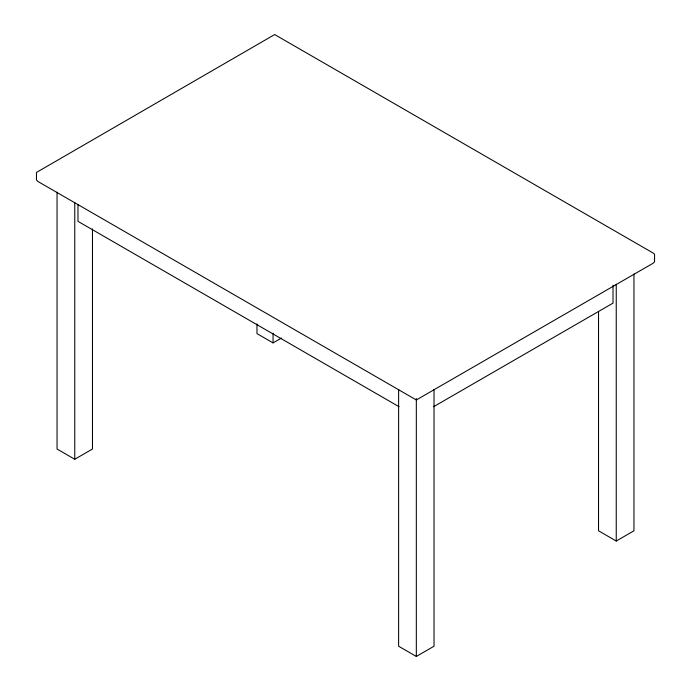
<?xml version="1.0" encoding="UTF-8"?>
<svg xmlns="http://www.w3.org/2000/svg" width="691" height="691" viewBox="0 0 691 691"><rect width="100%" height="100%" fill="white"/><g stroke="black" fill="none" stroke-linecap="round" stroke-linejoin="round"><path stroke-width="1.04" d="M256.974 323.898L256.974 333.606L273.066 342.9L281.453 338.054M57.051 192.176L57.051 449.029L74.758 459.247L92.464 449.029L92.464 228.868M433.611 406.705L613.021 303.124L613.021 285.219M398.621 389.37L398.621 646.232L416.327 656.45L434.026 646.232L434.026 389.37M598.536 311.727L598.536 530.809L616.242 541.027L633.949 530.809L633.949 273.956M399.035 406.705L77.979 221.345L77.979 204.493M616.242 284.174L616.242 541.027M416.327 398.517L416.327 656.45M273.066 333.183L273.066 342.9M74.758 202.394L74.758 459.247M654.55 261.673L653.263 263.159L416.327 399.959L37.737 181.379L36.45 179.893L36.45 172.456L274.673 34.55L653.263 253.122L654.55 254.236L654.55 261.673"/></g></svg>
